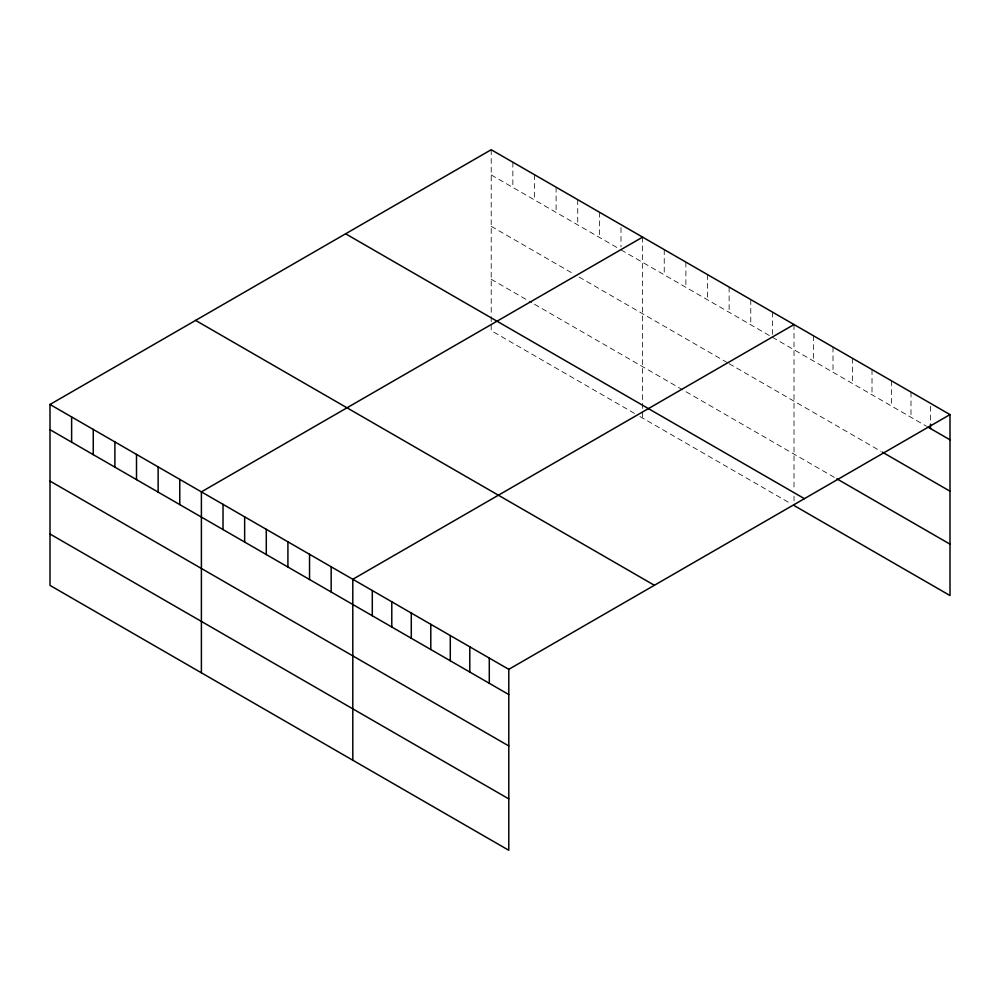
<?xml version="1.0" encoding="UTF-8"?>
<svg xmlns="http://www.w3.org/2000/svg" width="1000" height="1000" viewBox="0 0 1000 1000"><rect width="100%" height="100%" fill="white"/><g stroke="black" fill="none" stroke-linecap="round" stroke-linejoin="round"><path stroke-width="0.75" stroke-dasharray="5 3.75" d="M491.213 174.938L618.288 248.3M620.988 249.862L771.038 336.488M772.387 337.262L926.6 426.3M491.213 226.325L573.675 273.938M579.087 277.05L727.775 362.9M729.125 363.688L881.1 451.425M491.213 279.275L531.775 302.688M534.475 304.25L835.612 478.113M634.5 413.387L491.213 330.662L491.213 324.438M639.913 416.512L791.312 503.925M930.5 406.312L930.5 422.625M911 392.088L911 417.3M891.5 380.825L891.5 406.037M872.013 369.575L872.013 394.787M852.513 358.312L852.513 383.525M833.012 347.062L833.012 372.275M813.512 335.8L813.512 361.012M794.013 324.538L794.013 488.35M794.013 496.138L794.013 500.812M772.387 312.05L772.387 334.3M750.763 299.575L750.763 324.775M729.125 287.087L729.125 312.3M707.5 274.6L707.5 299.812M685.875 262.113L685.875 287.325M664.237 249.625L664.237 274.837M642.613 237.138L642.613 418.075M620.988 227.613L620.988 246.887M599.362 212.162L599.362 237.375M577.725 199.675L577.725 224.887M556.1 187.188L556.1 212.4M534.475 174.7L534.475 199.913M512.85 162.213L512.85 187.425M491.213 149.725L491.213 313.538M491.213 316.65L491.213 322.875"/><path stroke-width="1.5" d="M50 404.462L508.787 669.338L508.787 850.275L50 585.4L50 404.462L491.213 149.725L950 414.6L950 595.538L794.013 505.487M642.613 237.138L201.4 491.863L201.4 672.812M794.013 324.538L352.8 579.275L352.8 760.212M508.787 669.338L950 414.6M927.9 427.05L950 439.812M882.4 452.175L950 491.2M836.912 478.862L950 544.15M345.613 233.787L804.4 498.663M195.6 320.4L654.388 585.275M50 429.675L508.787 694.55M50 481.062L508.787 745.938M50 534.012L508.787 798.888M930.5 424.113L930.5 428.55M489.288 658.075L489.288 683.288M469.787 646.825L469.787 672.038M450.288 635.562L450.288 660.775M430.788 624.3L430.788 649.513M411.287 613.05L411.287 638.263M391.788 601.788L391.788 627M372.3 590.538L372.3 615.75M331.163 566.788L331.163 592M309.538 554.3L309.538 579.513M287.913 541.812L287.913 567.025M266.288 529.325L266.288 554.538M244.65 516.838L244.65 542.05M223.025 504.35L223.025 529.562M179.775 479.375L179.775 504.588M158.138 466.9L158.138 492.1M136.512 454.412L136.512 479.625M114.887 441.925L114.887 467.137M93.263 429.438L93.263 454.65M71.625 416.95L71.625 442.163"/></g></svg>
